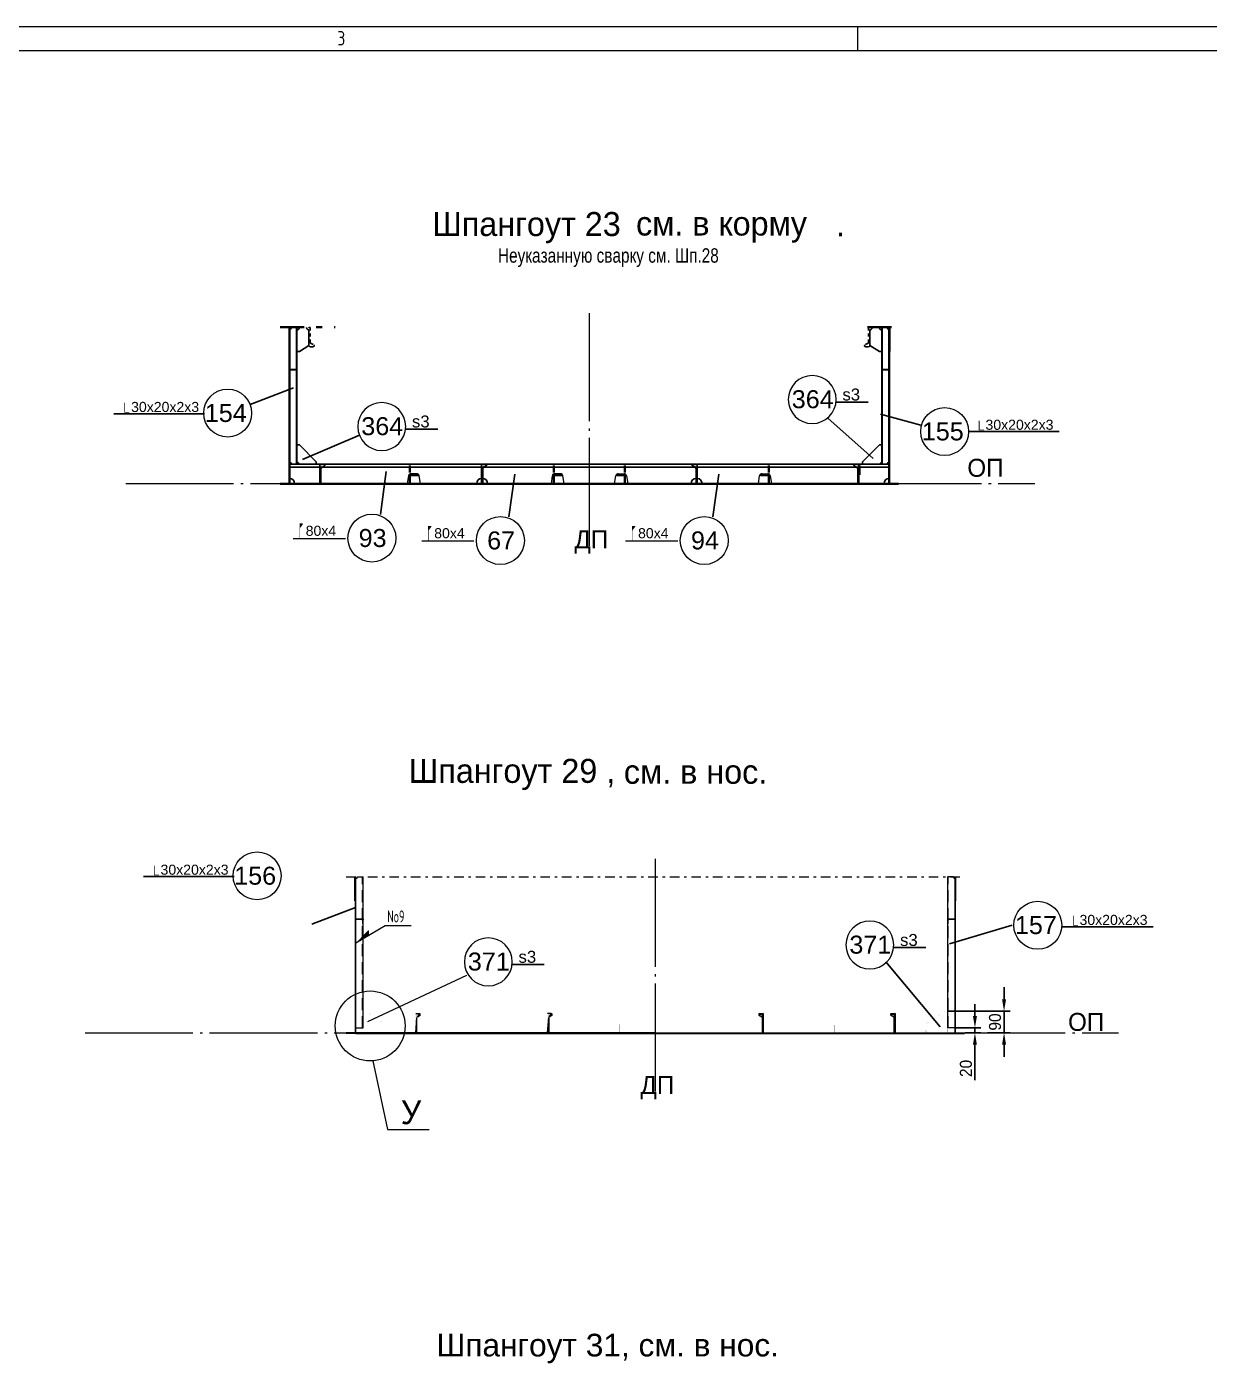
# Model space of a CAD drawing. Header units: millimetres. Extents: x 149544 to 197467, y -3118 to 25363.
# Drawn here: x 173565 to 178499, y 3890 to 9465 of the extents above; entities that cross this region are included whole.
import ezdxf

# ---------------------------------------------------------------- set-up
doc = ezdxf.new("R2010")
doc.units = ezdxf.units.MM
doc.header["$MEASUREMENT"] = 0
for name, pattern in [('DASH1', [187.5, 125, -62.5]), ('DASH13', [50, 25, -25]), ('DASH5', [225, 100, -50, 25, -50]), ('DASH6', [25, 12.5, -12.5]), ('K5LT32768', [0]), ('K5LT32769', [0]), ('K5LT32781', [90, 40, -20, 10, -20]), ('K5LT32790', [520, 450, -30, 10, -30]), ('K5LT32791', [0]), ('K5LT32793', [10, 5, -5]), ('K5LT32795', [75, 50, -25])]:
    doc.linetypes.add(name, pattern=pattern)
doc.layers.add('pen_035', color=1, linetype='Continuous')
doc.layers.add('pen_7', color=1, linetype='Continuous')
doc.layers.add('рабочие', color=250, linetype='Continuous', lineweight=20)
doc.styles.add('KTEXTSTYLE', font='GOST_AU.SHX', dxfattribs={"width": 0.96, "height": 5})
doc.styles.add('style5', font='arial.ttf', dxfattribs={"height": 3})
doc.dimstyles.new('PB20', dxfattribs={"dimscale": 20, "dimtxt": 2.5, "dimasz": 2.5, "dimexe": 1.25, "dimexo": 0, "dimtad": 1, "dimdec": 0, "dimtxsty": 'Standard', "dimcen": 2.5, "dimclrd": 7, "dimclre": 7, "dimclrt": 4, "dimadec": 0, "dimazin": 0, "dimtfac": 1, "dimtdec": 0, "dimtmove": 0, "dimatfit": 3, "dimfxl": 1.25, "dimarcsym": 0})

# ---------------------------------------------------------------- blocks, each defined once
blk = doc.blocks.new('*D2308')
at = {"color": 7, "lineweight": -2}
for p, q in [((177643, 5408.9), (177643, 5458.9)), ((177410.5, 5358.9), (177668, 5358.9)), ((177643, 5358.9), (177643, 5268.9)), ((177574.6, 5268.9), (177668, 5268.9)), ((177643, 5218.9), (177643, 5168.9))]:
    blk.add_line(p, q, dxfattribs=at)
at = {"color": 7}
for points in [[(177634.7, 5408.9), (177651.4, 5408.9), (177643, 5358.9)], [(177634.7, 5218.9), (177651.4, 5218.9), (177643, 5268.9)]]:
    blk.add_solid(points, dxfattribs=at)
at = {"layer": 'Defpoints', "color": 0}
for p in [(177410.5, 5358.9), (177574.6, 5268.9), (177643, 5268.9)]:
    blk.add_point(p, dxfattribs=at)
at = {"color": 4, "insert": (177605.5, 5313.9), "char_height": 50, "attachment_point": 5, "rotation": 90}
blk.add_mtext('\\H50.0;\\W0.965;\\Q0;\\H50.0;\\W0.965;\\Q0;\\Q0;90', dxfattribs=at)
blk = doc.blocks.new('*D2309')
at = {"color": 7, "lineweight": -2}
for p, q in [((177521.5, 5338.9), (177521.5, 5388.9)), ((177438.5, 5288.9), (177546.5, 5288.9)), ((177480.8, 5268.9), (177546.5, 5268.9)), ((177521.5, 5288.9), (177521.5, 5268.9)), ((177521.5, 5218.9), (177521.5, 5071.5))]:
    blk.add_line(p, q, dxfattribs=at)
at = {"color": 7}
for points in [[(177513.2, 5338.9), (177529.8, 5338.9), (177521.5, 5288.9)], [(177513.2, 5218.9), (177529.8, 5218.9), (177521.5, 5268.9)]]:
    blk.add_solid(points, dxfattribs=at)
at = {"layer": 'Defpoints', "color": 0}
for p in [(177438.5, 5288.9), (177480.8, 5268.9), (177521.5, 5268.9)]:
    blk.add_point(p, dxfattribs=at)
at = {"color": 4, "insert": (177484, 5120.2), "char_height": 50, "attachment_point": 5, "rotation": 90}
blk.add_mtext('\\H50.0;\\W0.965;\\Q0;\\H50.0;\\W0.965;\\Q0;\\Q0;20', dxfattribs=at)
blk = doc.blocks.new('U672')
at = {"layer": 'pen_035', "color": 1, "linetype": 'K5LT32769', "lineweight": 18, "true_color": 0xff0000}
for p in [(-179306.6, -12766.7), (-179321.6, -12766.7)]:
    blk.add_line(p, (-179323.3, -12767.1), dxfattribs=at)
blk = doc.blocks.new('U673')
at = {"layer": 'pen_035', "color": 1, "linetype": 'K5LT32769', "lineweight": 18, "true_color": 0xff0000}
for p in [(-179306.6, -12766.7), (-179323.3, -12767.1)]:
    blk.add_line(p, (-179324.7, -12768.1), dxfattribs=at)
blk = doc.blocks.new('U674')
at = {"layer": 'pen_035', "color": 1, "linetype": 'K5LT32769', "lineweight": 18, "true_color": 0xff0000}
for p in [(-179306.6, -12766.7), (-179324.7, -12768.1)]:
    blk.add_line(p, (-179325.5, -12769.7), dxfattribs=at)
blk = doc.blocks.new('U675')
at = {"layer": 'pen_035', "color": 1, "linetype": 'K5LT32769', "lineweight": 18, "true_color": 0xff0000}
for p in [(-179306.6, -12766.7), (-179325.5, -12769.7)]:
    blk.add_line(p, (-179325.6, -12771.4), dxfattribs=at)
blk = doc.blocks.new('U676')
at = {"layer": 'pen_035', "color": 1, "linetype": 'K5LT32769', "lineweight": 18, "true_color": 0xff0000}
for p in [(-179325.6, -12771.4), (-179306.6, -12766.7)]:
    blk.add_line(p, (-179324.9, -12773), dxfattribs=at)
blk = doc.blocks.new('U677')
at = {"layer": 'pen_035', "color": 1, "linetype": 'K5LT32769', "lineweight": 18, "true_color": 0xff0000}
for p in [(-179324.9, -12773), (-179306.6, -12766.7)]:
    blk.add_line(p, (-179323.6, -12774.2), dxfattribs=at)
blk = doc.blocks.new('U678')
at = {"layer": 'pen_035', "color": 1, "linetype": 'K5LT32769', "lineweight": 18, "true_color": 0xff0000}
for p in [(-179323.6, -12774.2), (-179306.6, -12766.7)]:
    blk.add_line(p, (-179313.6, -12779.9), dxfattribs=at)
blk = doc.blocks.new('U679')
at = {"layer": 'pen_035', "color": 1, "linetype": 'K5LT32769', "lineweight": 18, "true_color": 0xff0000}
for p in [(-179313.6, -12779.9), (-179306.6, -12766.7)]:
    blk.add_line(p, (-179312.6, -12780.8), dxfattribs=at)
blk = doc.blocks.new('U680')
at = {"layer": 'pen_035', "color": 1, "linetype": 'K5LT32769', "lineweight": 18, "true_color": 0xff0000}
for p in [(-179312.6, -12780.8), (-179306.6, -12766.7)]:
    blk.add_line(p, (-179311.9, -12782), dxfattribs=at)
blk = doc.blocks.new('U681')
at = {"layer": 'pen_035', "color": 1, "linetype": 'K5LT32769', "lineweight": 18, "true_color": 0xff0000}
for p in [(-179311.9, -12782), (-179306.6, -12766.7)]:
    blk.add_line(p, (-179311.6, -12783.4), dxfattribs=at)
blk = doc.blocks.new('U682')
at = {"layer": 'pen_035', "color": 1, "linetype": 'K5LT32769', "lineweight": 18, "true_color": 0xff0000}
for p in [(-179306.6, -12766.7), (-179311.6, -12783.4)]:
    blk.add_line(p, (-179311.6, -12846.7), dxfattribs=at)
blk = doc.blocks.new('U683')
at = {"layer": 'pen_035', "color": 1, "linetype": 'K5LT32769', "lineweight": 18, "true_color": 0xff0000}
for p, q in [((-179306.6, -12766.7), (-179311.6, -12846.7)), ((-179306.6, -12766.7), (-179306.6, -12846.7)), ((-179311.6, -12846.7), (-179306.6, -12846.7))]:
    blk.add_line(p, q, dxfattribs=at)
blk = doc.blocks.new('U684')
at = {"layer": 'pen_035', "color": 1, "linetype": 'K5LT32769', "lineweight": 18, "true_color": 0xff0000}
for p, q in [((-180201.6, -12783.4), (-180206.6, -12846.7)), ((-180201.6, -12783.4), (-180201.6, -12846.7)), ((-180206.6, -12846.7), (-180201.6, -12846.7))]:
    blk.add_line(p, q, dxfattribs=at)
blk = doc.blocks.new('U685')
at = {"layer": 'pen_035', "color": 1, "linetype": 'K5LT32769', "lineweight": 18, "true_color": 0xff0000}
for p in [(-180199.6, -12779.9), (-180189.6, -12774.2)]:
    blk.add_line(p, (-180188.3, -12773), dxfattribs=at)
blk = doc.blocks.new('U686')
at = {"layer": 'pen_035', "color": 1, "linetype": 'K5LT32769', "lineweight": 18, "true_color": 0xff0000}
for p in [(-180199.6, -12779.9), (-180188.3, -12773)]:
    blk.add_line(p, (-180187.7, -12771.4), dxfattribs=at)
blk = doc.blocks.new('U687')
at = {"layer": 'pen_035', "color": 1, "linetype": 'K5LT32769', "lineweight": 18, "true_color": 0xff0000}
for p in [(-180199.6, -12779.9), (-180187.7, -12771.4)]:
    blk.add_line(p, (-180187.8, -12769.7), dxfattribs=at)
blk = doc.blocks.new('U688')
at = {"layer": 'pen_035', "color": 1, "linetype": 'K5LT32769', "lineweight": 18, "true_color": 0xff0000}
for p in [(-180200.7, -12780.8), (-180187.8, -12769.7)]:
    blk.add_line(p, (-180188.6, -12768.1), dxfattribs=at)
blk = doc.blocks.new('U689')
at = {"layer": 'pen_035', "color": 1, "linetype": 'K5LT32769', "lineweight": 18, "true_color": 0xff0000}
for p in [(-180200.7, -12780.8), (-180188.6, -12768.1)]:
    blk.add_line(p, (-180189.9, -12767.1), dxfattribs=at)
blk = doc.blocks.new('U690')
at = {"layer": 'pen_035', "color": 1, "linetype": 'K5LT32769', "lineweight": 18, "true_color": 0xff0000}
blk.add_line((-180206.6, -12846.7), (-180201.6, -12783.4), dxfattribs=at)
blk = doc.blocks.new('U691')
at = {"layer": 'pen_035', "color": 1, "linetype": 'K5LT32769', "lineweight": 18, "true_color": 0xff0000}
for p in [(-180189.9, -12767.1), (-180191.6, -12766.7)]:
    blk.add_line(p, (-180206.6, -12766.7), dxfattribs=at)
blk = doc.blocks.new('U692')
at = {"layer": 'pen_035', "color": 1, "linetype": 'K5LT32769', "lineweight": 18, "true_color": 0xff0000}
for p in [(-178756.6, -12766.7), (-178771.6, -12766.7)]:
    blk.add_line(p, (-178773.3, -12767.1), dxfattribs=at)
blk = doc.blocks.new('U693')
at = {"layer": 'pen_035', "color": 1, "linetype": 'K5LT32769', "lineweight": 18, "true_color": 0xff0000}
for p in [(-178756.6, -12766.7), (-178773.3, -12767.1)]:
    blk.add_line(p, (-178774.7, -12768.1), dxfattribs=at)
blk = doc.blocks.new('U694')
at = {"layer": 'pen_035', "color": 1, "linetype": 'K5LT32769', "lineweight": 18, "true_color": 0xff0000}
for p in [(-178756.6, -12766.7), (-178774.7, -12768.1)]:
    blk.add_line(p, (-178775.5, -12769.7), dxfattribs=at)
blk = doc.blocks.new('U695')
at = {"layer": 'pen_035', "color": 1, "linetype": 'K5LT32769', "lineweight": 18, "true_color": 0xff0000}
for p in [(-178756.6, -12766.7), (-178775.5, -12769.7)]:
    blk.add_line(p, (-178775.6, -12771.4), dxfattribs=at)
blk = doc.blocks.new('U696')
at = {"layer": 'pen_035', "color": 1, "linetype": 'K5LT32769', "lineweight": 18, "true_color": 0xff0000}
for p in [(-178775.6, -12771.4), (-178756.6, -12766.7)]:
    blk.add_line(p, (-178774.9, -12773), dxfattribs=at)
blk = doc.blocks.new('U697')
at = {"layer": 'pen_035', "color": 1, "linetype": 'K5LT32769', "lineweight": 18, "true_color": 0xff0000}
for p in [(-178774.9, -12773), (-178756.6, -12766.7)]:
    blk.add_line(p, (-178773.6, -12774.2), dxfattribs=at)
blk = doc.blocks.new('U698')
at = {"layer": 'pen_035', "color": 1, "linetype": 'K5LT32769', "lineweight": 18, "true_color": 0xff0000}
for p in [(-178773.6, -12774.2), (-178756.6, -12766.7)]:
    blk.add_line(p, (-178763.6, -12779.9), dxfattribs=at)
blk = doc.blocks.new('U699')
at = {"layer": 'pen_035', "color": 1, "linetype": 'K5LT32769', "lineweight": 18, "true_color": 0xff0000}
for p in [(-178763.6, -12779.9), (-178756.6, -12766.7)]:
    blk.add_line(p, (-178762.6, -12780.8), dxfattribs=at)
blk = doc.blocks.new('U700')
at = {"layer": 'pen_035', "color": 1, "linetype": 'K5LT32769', "lineweight": 18, "true_color": 0xff0000}
for p in [(-178762.6, -12780.8), (-178756.6, -12766.7)]:
    blk.add_line(p, (-178761.9, -12782), dxfattribs=at)
blk = doc.blocks.new('U701')
at = {"layer": 'pen_035', "color": 1, "linetype": 'K5LT32769', "lineweight": 18, "true_color": 0xff0000}
for p in [(-178761.9, -12782), (-178756.6, -12766.7)]:
    blk.add_line(p, (-178761.6, -12783.4), dxfattribs=at)
blk = doc.blocks.new('U702')
at = {"layer": 'pen_035', "color": 1, "linetype": 'K5LT32769', "lineweight": 18, "true_color": 0xff0000}
for p in [(-178756.6, -12766.7), (-178761.6, -12783.4)]:
    blk.add_line(p, (-178761.6, -12846.7), dxfattribs=at)
blk = doc.blocks.new('U703')
at = {"layer": 'pen_035', "color": 1, "linetype": 'K5LT32769', "lineweight": 18, "true_color": 0xff0000}
for p, q in [((-178756.6, -12766.7), (-178761.6, -12846.7)), ((-178756.6, -12766.7), (-178756.6, -12846.7)), ((-178761.6, -12846.7), (-178756.6, -12846.7))]:
    blk.add_line(p, q, dxfattribs=at)
blk = doc.blocks.new('U704')
at = {"layer": 'pen_035', "color": 1, "linetype": 'K5LT32769', "lineweight": 18, "true_color": 0xff0000}
for p, q in [((-180756.6, -12766.7), (-180739.9, -12767.1)), ((-180756.6, -12766.7), (-180741.6, -12766.7)), ((-180739.9, -12767.1), (-180741.6, -12766.7))]:
    blk.add_line(p, q, dxfattribs=at)
blk = doc.blocks.new('U705')
at = {"layer": 'pen_035', "color": 1, "linetype": 'K5LT32769', "lineweight": 18, "true_color": 0xff0000}
for p in [(-180749.6, -12779.9), (-180739.6, -12774.2)]:
    blk.add_line(p, (-180738.3, -12773), dxfattribs=at)
blk = doc.blocks.new('U706')
at = {"layer": 'pen_035', "color": 1, "linetype": 'K5LT32769', "lineweight": 18, "true_color": 0xff0000}
for p in [(-180749.6, -12779.9), (-180738.3, -12773)]:
    blk.add_line(p, (-180737.7, -12771.4), dxfattribs=at)
blk = doc.blocks.new('U707')
at = {"layer": 'pen_035', "color": 1, "linetype": 'K5LT32769', "lineweight": 18, "true_color": 0xff0000}
for p in [(-180749.6, -12779.9), (-180737.7, -12771.4)]:
    blk.add_line(p, (-180737.8, -12769.7), dxfattribs=at)
blk = doc.blocks.new('U708')
at = {"layer": 'pen_035', "color": 1, "linetype": 'K5LT32769', "lineweight": 18, "true_color": 0xff0000}
for p in [(-180750.7, -12780.8), (-180737.8, -12769.7)]:
    blk.add_line(p, (-180738.6, -12768.1), dxfattribs=at)
blk = doc.blocks.new('U709')
at = {"layer": 'pen_035', "color": 1, "linetype": 'K5LT32769', "lineweight": 18, "true_color": 0xff0000}
for p in [(-180750.7, -12780.8), (-180738.6, -12768.1)]:
    blk.add_line(p, (-180739.9, -12767.1), dxfattribs=at)
blk = doc.blocks.new('U710')
at = {"layer": 'pen_035', "color": 1, "linetype": 'K5LT32769', "lineweight": 18, "true_color": 0xff0000}
blk.add_line((-180756.6, -12846.7), (-180751.6, -12783.4), dxfattribs=at)
blk = doc.blocks.new('U711')
at = {"layer": 'pen_035', "color": 1, "linetype": 'K5LT32769', "lineweight": 18, "true_color": 0xff0000}
for p in [(-180756.6, -12846.7), (-180751.6, -12846.7)]:
    blk.add_line(p, (-180751.6, -12783.4), dxfattribs=at)
blk = doc.blocks.new('U1469')
at = {"layer": 'pen_035', "color": 1, "linetype": 'K5LT32769', "lineweight": 18, "true_color": 0xff0000}
for p, q in [((-180980.6, -12373.7), (-181006.3, -12373.4)), ((-181006.3, -12373.4), (-181005.6, -12373.7)), ((-180980.6, -12373.7), (-181005.6, -12373.7))]:
    blk.add_line(p, q, dxfattribs=at)
blk = doc.blocks.new('U1470')
at = {"layer": 'pen_035', "color": 1, "linetype": 'K5LT32769', "lineweight": 18, "true_color": 0xff0000}
for p in [(-180976.6, -12371.7), (-181006.6, -12371.7)]:
    blk.add_line(p, (-181006.6, -12372.7), dxfattribs=at)
blk = doc.blocks.new('U1471')
at = {"layer": 'pen_035', "color": 1, "linetype": 'K5LT32769', "lineweight": 18, "true_color": 0xff0000}
for p in [(-181006.6, -12372.7), (-180976.6, -12371.7)]:
    blk.add_line(p, (-181006.3, -12373.4), dxfattribs=at)
blk = doc.blocks.new('U1472')
at = {"layer": 'pen_035', "color": 1, "linetype": 'K5LT32769', "lineweight": 18, "true_color": 0xff0000}
for p in [(-180980.6, -12373.7), (-180976.6, -12371.7)]:
    blk.add_line(p, (-180979.6, -12374), dxfattribs=at)
blk = doc.blocks.new('U1473')
at = {"layer": 'pen_035', "color": 1, "linetype": 'K5LT32769', "lineweight": 18, "true_color": 0xff0000}
for p in [(-180979.6, -12374), (-180976.6, -12371.7)]:
    blk.add_line(p, (-180978.9, -12374.7), dxfattribs=at)
blk = doc.blocks.new('U1474')
at = {"layer": 'pen_035', "color": 1, "linetype": 'K5LT32769', "lineweight": 18, "true_color": 0xff0000}
for p in [(-180978.9, -12374.7), (-180976.6, -12371.7)]:
    blk.add_line(p, (-180978.6, -12375.7), dxfattribs=at)
blk = doc.blocks.new('U1475')
at = {"layer": 'pen_035', "color": 1, "linetype": 'K5LT32769', "lineweight": 18, "true_color": 0xff0000}
for p in [(-180976.6, -12371.7), (-180978.6, -12375.7)]:
    blk.add_line(p, (-180978.6, -12390.7), dxfattribs=at)
blk = doc.blocks.new('U1476')
at = {"layer": 'pen_035', "color": 1, "linetype": 'K5LT32769', "lineweight": 18, "true_color": 0xff0000}
for p in [(-180976.6, -12371.7), (-180978.6, -12390.7)]:
    blk.add_line(p, (-180978.3, -12391.4), dxfattribs=at)
blk = doc.blocks.new('U1477')
at = {"layer": 'pen_035', "color": 1, "linetype": 'K5LT32769', "lineweight": 18, "true_color": 0xff0000}
blk.add_line((-180976.6, -12371.7), (-180978.3, -12391.4), dxfattribs=at)
blk = doc.blocks.new('U1478')
at = {"layer": 'pen_035', "color": 1, "linetype": 'K5LT32769', "lineweight": 18, "true_color": 0xff0000}
for p in [(-180978.3, -12391.4), (-180977.6, -12391.7)]:
    blk.add_line(p, (-180976.6, -12391.7), dxfattribs=at)
blk = doc.blocks.new('U1479')
at = {"layer": 'pen_035', "color": 1, "linetype": 'K5LT32769', "lineweight": 18, "true_color": 0xff0000}
for p, q in [((-178536.6, -12371.7), (-178506.6, -12372.7)), ((-178536.6, -12371.7), (-178506.6, -12371.7)), ((-178506.6, -12372.7), (-178506.6, -12371.7))]:
    blk.add_line(p, q, dxfattribs=at)
blk = doc.blocks.new('U1480')
at = {"layer": 'pen_035', "color": 1, "linetype": 'K5LT32769', "lineweight": 18, "true_color": 0xff0000}
for p in [(-178536.6, -12391.7), (-178534.9, -12391.4)]:
    blk.add_line(p, (-178534.6, -12390.7), dxfattribs=at)
blk = doc.blocks.new('U1481')
at = {"layer": 'pen_035', "color": 1, "linetype": 'K5LT32769', "lineweight": 18, "true_color": 0xff0000}
for p in [(-178536.6, -12391.7), (-178534.6, -12390.7)]:
    blk.add_line(p, (-178534.6, -12375.7), dxfattribs=at)
blk = doc.blocks.new('U1482')
at = {"layer": 'pen_035', "color": 1, "linetype": 'K5LT32769', "lineweight": 18, "true_color": 0xff0000}
for p in [(-178532.6, -12373.7), (-178507.6, -12373.7)]:
    blk.add_line(p, (-178506.9, -12373.4), dxfattribs=at)
blk = doc.blocks.new('U1483')
at = {"layer": 'pen_035', "color": 1, "linetype": 'K5LT32769', "lineweight": 18, "true_color": 0xff0000}
for p in [(-178532.6, -12373.7), (-178506.9, -12373.4)]:
    blk.add_line(p, (-178506.6, -12372.7), dxfattribs=at)
blk = doc.blocks.new('U1484')
at = {"layer": 'pen_035', "color": 1, "linetype": 'K5LT32769', "lineweight": 18, "true_color": 0xff0000}
blk.add_line((-178536.6, -12391.7), (-178534.6, -12375.7), dxfattribs=at)

msp = doc.modelspace()

# ---------------------------------------------------------------- hatches: boundary and pattern name
at = {"linetype": 'Continuous'}
for points in [[(174787.8, 7560.7), (174792.8, 7560.7), (174792.8, 7622.2), (174793, 7623.6), (174793.7, 7624.8), (174794.8, 7625.7), (174807.8, 7633.2), (174809.1, 7634.4), (174809.7, 7636), (174809.6, 7637.7), (174808.8, 7639.2), (174807.5, 7640.3), (174805.8, 7640.7), (174791.8, 7640.7), (174790.2, 7640.4), (174788.9, 7639.5), (174788.1, 7638.2), (174787.8, 7636.7)], [(175462.8, 7560.7), (175467.8, 7560.7), (175467.8, 7622.2), (175468, 7623.6), (175468.7, 7624.8), (175469.8, 7625.7), (175482.8, 7633.2), (175484.1, 7634.4), (175484.7, 7636), (175484.6, 7637.7), (175483.8, 7639.2), (175482.5, 7640.3), (175480.8, 7640.7), (175466.8, 7640.7), (175465.2, 7640.4), (175463.9, 7639.5), (175463.1, 7638.2), (175462.8, 7636.7)], [(176362.8, 7560.7), (176357.8, 7560.7), (176357.8, 7622.2), (176357.5, 7623.6), (176356.8, 7624.8), (176355.8, 7625.7), (176342.8, 7633.2), (176341.5, 7634.4), (176340.8, 7636), (176340.9, 7637.7), (176341.7, 7639.2), (176343.1, 7640.3), (176344.8, 7640.7), (176358.8, 7640.7), (176360.3, 7640.4), (176361.6, 7639.5), (176362.5, 7638.2), (176362.8, 7636.7)], [(177037.8, 7560.7), (177032.8, 7560.7), (177032.8, 7622.2), (177032.5, 7623.6), (177031.8, 7624.8), (177030.8, 7625.7), (177017.8, 7633.2), (177016.5, 7634.4), (177015.8, 7636), (177015.9, 7637.7), (177016.7, 7639.2), (177018.1, 7640.3), (177019.8, 7640.7), (177033.8, 7640.7), (177035.3, 7640.4), (177036.6, 7639.5), (177037.5, 7638.2), (177037.8, 7636.7)]]:
    msp.add_hatch(color=0, dxfattribs=at).paths.add_polyline_path(points)
for points in [[(174938.5, 5743.9), (174938.5, 5742.9), (174938.7, 5742.2), (174939.5, 5741.9), (174964.5, 5741.9), (174965.5, 5741.6), (174966.2, 5740.9), (174966.5, 5739.9), (174966.5, 5724.9), (174966.7, 5724.2), (174967.5, 5723.9), (174968.5, 5723.9), (174968.5, 5743.9)], [(177438.5, 5743.9), (177438.5, 5742.9), (177438.2, 5742.2), (177437.5, 5741.9), (177412.5, 5741.9), (177411.5, 5741.6), (177410.7, 5740.9), (177410.5, 5739.9), (177410.5, 5724.9), (177410.2, 5724.2), (177409.5, 5723.9), (177408.5, 5723.9), (177408.5, 5743.9)], [(174994.3, 5676.4), (174992.2, 5699), (174938.5, 5643.4)], [(175188.5, 5268.9), (175193.5, 5268.9), (175193.5, 5332.2), (175193.7, 5333.6), (175194.4, 5334.8), (175195.5, 5335.7), (175205.5, 5341.4), (175206.7, 5342.6), (175207.4, 5344.2), (175207.3, 5345.9), (175206.5, 5347.5), (175205.1, 5348.5), (175203.5, 5348.9), (175188.5, 5348.9)], [(175738.5, 5268.9), (175743.5, 5268.9), (175743.5, 5332.2), (175743.7, 5333.6), (175744.4, 5334.8), (175745.5, 5335.7), (175755.5, 5341.4), (175756.7, 5342.6), (175757.4, 5344.2), (175757.3, 5345.9), (175756.5, 5347.5), (175755.1, 5348.5), (175753.5, 5348.9), (175738.5, 5348.9)], [(176638.5, 5268.9), (176633.5, 5268.9), (176633.5, 5332.2), (176633.2, 5333.6), (176632.5, 5334.8), (176631.5, 5335.7), (176621.5, 5341.4), (176620.2, 5342.6), (176619.5, 5344.2), (176619.6, 5345.9), (176620.4, 5347.5), (176621.8, 5348.5), (176623.5, 5348.9), (176638.5, 5348.9)], [(177188.5, 5268.9), (177183.5, 5268.9), (177183.5, 5332.2), (177183.2, 5333.6), (177182.5, 5334.8), (177181.5, 5335.7), (177171.5, 5341.4), (177170.2, 5342.6), (177169.5, 5344.2), (177169.6, 5345.9), (177170.4, 5347.5), (177171.8, 5348.5), (177173.5, 5348.9), (177188.5, 5348.9)]]:
    msp.add_hatch(color=0).paths.add_polyline_path(points)
at = {"layer": 'рабочие', "lineweight": 18}
h = msp.add_hatch(color=256, dxfattribs=at)
edge = h.paths.add_edge_path()
edge.add_line((174703.6, 7331.6), (174706.1, 7331.6))
edge.add_line((174706.1, 7331.6), (174706.1, 7372.9))
edge.add_arc((174712.5, 7372.9), 6.4, 142.3567, 180, ccw=False)
edge.add_line((174707.5, 7376.8), (174717.3, 7389.5))
edge.add_arc((174715.7, 7390.6), 1.92, 322.3567, 360)
edge.add_line((174717.7, 7390.6), (174717.7, 7391.3))
edge.add_arc((174715.7, 7391.3), 1.92, 360, 450)
edge.add_line((174715.7, 7393.2), (174703.6, 7393.2))
edge.add_line((174703.6, 7393.2), (174703.6, 7331.6))
h = msp.add_hatch(color=256, dxfattribs=at)
edge = h.paths.add_edge_path()
edge.add_line((175239.8, 7321.5), (175242.3, 7321.5))
edge.add_line((175242.3, 7321.5), (175242.3, 7362.8))
edge.add_arc((175248.7, 7362.8), 6.4, 142.3567, 180, ccw=False)
edge.add_line((175243.7, 7366.7), (175253.5, 7379.4))
edge.add_arc((175251.9, 7380.6), 1.92, 322.3567, 360)
edge.add_line((175253.9, 7380.6), (175253.9, 7381.3))
edge.add_arc((175251.9, 7381.3), 1.92, 360, 450)
edge.add_line((175251.9, 7383.2), (175239.8, 7383.2))
edge.add_line((175239.8, 7383.2), (175239.8, 7321.5))
h = msp.add_hatch(color=256, dxfattribs=at)
edge = h.paths.add_edge_path()
edge.add_line((176090.2, 7321.5), (176092.7, 7321.5))
edge.add_line((176092.7, 7321.5), (176092.7, 7362.8))
edge.add_arc((176099.1, 7362.8), 6.4, 142.3567, 180, ccw=False)
edge.add_line((176094.1, 7366.7), (176103.8, 7379.4))
edge.add_arc((176102.3, 7380.6), 1.92, 322.3567, 360)
edge.add_line((176104.2, 7380.6), (176104.2, 7381.3))
edge.add_arc((176102.3, 7381.3), 1.92, 360, 450)
edge.add_line((176102.3, 7383.2), (176090.2, 7383.2))
edge.add_line((176090.2, 7383.2), (176090.2, 7321.5))

# ---------------------------------------------------------------- linework, layer by layer
at = {"color": 7, "linetype": 'K5LT32768', "lineweight": 18}
for p, q in [((185451.3, 9465.2), (168631.3, 9465.2)), ((177031.3, 9465.2), (177031.3, 9365.2))]:
    msp.add_line(p, q, dxfattribs=at)
at = {"color": 1, "linetype": 'K5LT32769', "lineweight": 18, "true_color": 0xff0000}
msp.add_line((185351.3, 9365.2), (169031.3, 9365.2), dxfattribs=at)
at = {"color": 0, "linetype": 'K5LT32790', "lineweight": 18}
for p, q in [((175912.8, 7300.1), (175912.8, 8276.4)), ((173978.7, 7560.7), (177771.4, 7560.7)), ((176188.5, 5024.1), (176188.5, 6007.2)), ((173808.5, 5268.9), (178120.4, 5268.9))]:
    msp.add_line(p, q, dxfattribs=at)
at = {"color": 0, "linetype": 'DASH5'}
for p, q in [((174622.8, 8213.7), (174852.3, 8213.7)), ((174622.8, 8210.7), (174852.3, 8210.7)), ((177072.8, 8213.7), (177202.8, 8213.7)), ((177072.8, 8210.7), (177202.8, 8210.7)), ((177082.8, 8200.7), (177082.8, 8135.7))]:
    msp.add_line(p, q, dxfattribs=at)
at = {"color": 0, "linetype": 'Continuous'}
for p, q in [((174659.8, 8110.7), (174659.8, 8210.7)), ((174662.8, 8110.7), (174662.8, 8210.7)), ((174669.8, 8210.7), (174692.8, 8210.7)), ((174690.8, 7640.7), (174690.8, 8211.8)), ((174692.8, 7640.7), (174692.8, 8210.7)), ((177155.8, 8210.7), (177132.8, 8210.7)), ((177132.8, 7640.7), (177132.8, 8210.7)), ((177134.8, 7640.7), (177134.8, 8211.8)), ((177162.8, 8110.7), (177162.8, 8210.7)), ((177165.8, 8110.7), (177165.8, 8210.7)), ((174660.8, 7560.7), (174660.8, 8110.7)), ((174662.8, 7560.7), (174662.8, 8110.7)), ((177162.8, 7560.7), (177162.8, 8110.7)), ((177164.8, 7560.7), (177164.8, 8110.7)), ((174662.8, 7580.7), (174662.8, 7640.7)), ((174662.8, 7640.7), (175462.8, 7640.7)), ((174669.8, 7640.7), (174692.8, 7640.7)), ((175462.8, 7580.7), (175462.8, 7640.7)), ((175481.8, 7637.1), (175481.8, 7640.7)), ((176343.8, 7640.7), (175481.8, 7640.7)), ((176343.8, 7637.1), (176343.8, 7640.7)), ((176362.8, 7580.7), (176362.8, 7640.7)), ((177162.8, 7640.7), (176362.8, 7640.7)), ((177155.8, 7640.7), (177132.8, 7640.7)), ((177162.8, 7580.7), (177162.8, 7640.7)), ((174662.8, 7628.7), (175462.8, 7628.7)), ((176357.8, 7628.7), (175467.8, 7628.7)), ((175467.8, 7580.7), (175467.8, 7623.2)), ((175470.3, 7627.5), (175479.3, 7632.7)), ((176355.3, 7627.5), (176346.3, 7632.7)), ((176357.8, 7580.7), (176357.8, 7623.2)), ((177162.8, 7628.7), (176362.8, 7628.7)), ((174622.8, 7560.7), (177202.8, 7560.7)), ((174622.8, 7557.7), (177202.8, 7557.7))]:
    msp.add_line(p, q, dxfattribs=at)
at = {"color": 7}
for p, q in [((174496.9, 7889.7), (174677.9, 7959.6)), ((176944.3, 7899.3), (177076.2, 7899.3)), ((174117.7, 7850.9), (173929.4, 7850.9)), ((176907.5, 7832.8), (177097, 7664.8)), ((177296.4, 7802.8), (177127.8, 7849.3)), ((174954.4, 7761.2), (174715.4, 7660.4)), ((175148.3, 7786.8), (175280.2, 7786.8)), ((177682.4, 7776.6), (177494.1, 7776.6)), ((175041, 7430.7), (175065.7, 7609.4)), ((175577.2, 7420.7), (175601.9, 7599.3)), ((176427.6, 7420.7), (176452.3, 7599.3)), ((174240.5, 5920.7), (174052.2, 5920.7)), ((174755.5, 5722.2), (174936.5, 5792.1)), ((177676.5, 5718.3), (177415.2, 5639.5)), ((178074.8, 5711.2), (177886.4, 5711.2)), ((177184.6, 5624.2), (177316.6, 5624.2)), ((175592.8, 5553.9), (175724.7, 5553.9)), ((177149.9, 5564.5), (177375.9, 5294.2))]:
    msp.add_line(p, q, dxfattribs=at)
for p, q in [((174117.7, 7850.9), (174307.7, 7850.9)), ((177682.4, 7776.6), (177872.4, 7776.6)), ((174240.5, 5920.7), (174430.5, 5920.7)), ((178074.8, 5711.2), (178264.8, 5711.2))]:
    msp.add_line(p, q)
at = {"color": 0, "linetype": 'K5LT32769', "lineweight": 18}
for p, q in [((175158.3, 7592.4), (175152.8, 7560.7)), ((175192.4, 7600.7), (175168.2, 7600.7)), ((175207.8, 7560.7), (175202.2, 7592.4)), ((175758.3, 7592.4), (175752.8, 7560.7)), ((175792.4, 7600.7), (175768.2, 7600.7)), ((175807.8, 7560.7), (175802.2, 7592.4)), ((176017.8, 7560.7), (176023.3, 7592.4)), ((176033.2, 7600.7), (176057.4, 7600.7)), ((176067.2, 7592.4), (176072.8, 7560.7)), ((176617.8, 7560.7), (176623.3, 7592.4)), ((176633.2, 7600.7), (176657.4, 7600.7)), ((176667.2, 7592.4), (176672.8, 7560.7)), ((174934.5, 5818.9), (174934.5, 5918.9)), ((174945.5, 5918.9), (174968.5, 5918.9)), ((174968.5, 5288.9), (174968.5, 5918.9)), ((177431.5, 5918.9), (177408.5, 5918.9)), ((177408.5, 5288.9), (177408.5, 5918.9)), ((177438.5, 5818.9), (177438.5, 5918.9)), ((177442.5, 5818.9), (177442.5, 5918.9)), ((174936.5, 5268.9), (174936.5, 5818.9)), ((174938.5, 5268.9), (174938.5, 5818.9)), ((177438.5, 5268.9), (177438.5, 5818.9)), ((177440.5, 5268.9), (177440.5, 5818.9)), ((174938.5, 5268.9), (174898.5, 5268.9)), ((174938.5, 5265.9), (174898.5, 5265.9)), ((174938.5, 5288.9), (174968.5, 5288.9)), ((174938.5, 5268.9), (177438.5, 5268.9)), ((174938.5, 5265.9), (177438.5, 5265.9)), ((177438.5, 5288.9), (177408.5, 5288.9)), ((177438.5, 5268.9), (177478.5, 5268.9)), ((177438.5, 5265.9), (177478.5, 5265.9))]:
    msp.add_line(p, q, dxfattribs=at)
at = {"color": 0, "linetype": 'DASH1'}
for p, q in [((175162.8, 7605.2), (175162.8, 7635.7)), ((175165.8, 7605.2), (175165.8, 7635.7)), ((175762.8, 7605.2), (175762.8, 7635.7)), ((175765.8, 7605.2), (175765.8, 7635.7)), ((176059.8, 7605.2), (176059.8, 7635.7)), ((176062.8, 7605.2), (176062.8, 7635.7)), ((176659.8, 7605.2), (176659.8, 7635.7)), ((176662.8, 7605.2), (176662.8, 7635.7))]:
    msp.add_line(p, q, dxfattribs=at)
at = {"color": 0, "linetype": 'DASH13'}
for p, q in [((177038.3, 7618.3), (177038.3, 7635.7)), ((177038.3, 7595.7), (177038.3, 7618.3)), ((177041.3, 7618.3), (177041.3, 7635.7)), ((177041.3, 7595.7), (177041.3, 7618.3))]:
    msp.add_line(p, q, dxfattribs=at)
at = {"color": 0, "linetype": 'K5LT32768', "lineweight": 18}
for p, q in [((174677.4, 7330.5), (174894.8, 7330.5)), ((175213.6, 7320.4), (175431, 7320.4)), ((176064, 7320.4), (176281.4, 7320.4)), ((175060.9, 5715.1), (174938.5, 5643.4)), ((175168.9, 5715.1), (175061.1, 5715.1)), ((174988.6, 5315.8), (175401.8, 5509.9)), ((176188.5, 5236.9), (176188.5, 5300.9)), ((175009.9, 5151.8), (175070.8, 4865.3)), ((175070.8, 4865.3), (175244.2, 4865.3))]:
    msp.add_line(p, q, dxfattribs=at)
at = {"color": 0, "linetype": 'K5LT32781', "lineweight": 18}
msp.add_line((174898.5, 5918.9), (177478.5, 5918.9), dxfattribs=at)
at = {"color": 0, "linetype": 'K5LT32791', "lineweight": 18}
for p, q in [((174938.5, 5268.9), (174938.5, 5918.9)), ((177438.5, 5268.9), (177438.5, 5918.9)), ((176188.5, 5268.9), (174938.5, 5268.9)), ((176188.5, 5268.9), (177438.5, 5268.9))]:
    msp.add_line(p, q, dxfattribs=at)
at = {"color": 0, "linetype": 'K5LT32795', "lineweight": 18}
for p, q in [((174966.5, 5288.9), (174966.5, 5920.1)), ((177410.5, 5288.9), (177410.5, 5920.1))]:
    msp.add_line(p, q, dxfattribs=at)
at = {"color": 0, "linetype": 'DASH5'}
for points in [[(174692.8, 8200.7), (174692.8, 8110.7), (174702.8, 8110.7)], [(174702.8, 8110.7), (174742.8, 8135.7), (174742.8, 8200.7)], [(177082.8, 8135.7), (177122.8, 8110.7), (177132.8, 8110.7), (177132.8, 8200.7)]]:
    msp.add_lwpolyline(points, dxfattribs=at)
at = {"color": 0, "linetype": 'DASH6'}
for points in [[(174742.8, 8210.7), (174747.8, 8210.7), (174747.8, 8149.1), (174748, 8147.7), (174748.7, 8146.5), (174749.8, 8145.6), (174762.8, 8138.1), (174764.1, 8137), (174764.7, 8135.4), (174764.6, 8133.6), (174763.8, 8132.1), (174762.5, 8131), (174760.8, 8130.7), (174746.8, 8130.7), (174745.2, 8131), (174743.9, 8131.8), (174743.1, 8133.1), (174742.8, 8134.7), (174742.8, 8210.7)], [(177082.8, 8210.7), (177077.8, 8210.7), (177077.8, 8149.1), (177077.5, 8147.7), (177076.8, 8146.5), (177075.8, 8145.6), (177062.8, 8138.1), (177061.5, 8137), (177060.8, 8135.4), (177060.9, 8133.6), (177061.7, 8132.1), (177063.1, 8131), (177064.8, 8130.7), (177078.8, 8130.7), (177080.3, 8131), (177081.6, 8131.8), (177082.5, 8133.1), (177082.8, 8134.7), (177082.8, 8210.7)], [(174662.8, 8035.7), (174662.8, 8034.7), (174663.1, 8034), (174663.8, 8033.7), (174688.8, 8033.7), (174689.8, 8033.4), (174690.5, 8032.7), (174690.8, 8031.7), (174690.8, 8016.7), (174691.1, 8016), (174691.8, 8015.7), (174692.8, 8015.7), (174692.8, 8035.7), (174662.8, 8035.7)], [(177162.8, 8035.7), (177162.8, 8034.7), (177162.5, 8034), (177161.8, 8033.7), (177136.8, 8033.7), (177135.8, 8033.4), (177135, 8032.7), (177134.8, 8031.7), (177134.8, 8016.7), (177134.5, 8016), (177133.8, 8015.7), (177132.8, 8015.7), (177132.8, 8035.7), (177162.8, 8035.7)]]:
    msp.add_lwpolyline(points, dxfattribs=at)
at = {"color": 0, "linetype": 'Continuous'}
for points in [[(174662.8, 8035.7), (174662.8, 8034.7), (174663.1, 8034), (174663.8, 8033.7), (174688.8, 8033.7), (174689.8, 8033.4), (174690.5, 8032.7), (174690.8, 8031.7), (174690.8, 8016.7), (174691.1, 8016), (174691.8, 8015.7), (174692.8, 8015.7), (174692.8, 8035.7), (174662.8, 8035.7)], [(177162.8, 8035.7), (177162.8, 8034.7), (177162.5, 8034), (177161.8, 8033.7), (177136.8, 8033.7), (177135.8, 8033.4), (177135, 8032.7), (177134.8, 8031.7), (177134.8, 8016.7), (177134.5, 8016), (177133.8, 8015.7), (177132.8, 8015.7), (177132.8, 8035.7), (177162.8, 8035.7)], [(174772.8, 7640.7), (174772.8, 7650.7), (174702.8, 7720.7), (174692.8, 7720.7), (174692.8, 7650.7), (174702.8, 7640.7), (174772.8, 7640.7)], [(177052.8, 7650.7), (177052.8, 7640.7), (177122.8, 7640.7), (177132.8, 7650.7), (177132.8, 7720.7), (177122.8, 7720.7), (177052.8, 7650.7)], [(175162.8, 7560.7), (175165.8, 7560.7), (175165.8, 7592.7), (175197.8, 7592.7), (175197.8, 7595.7), (175162.8, 7595.7), (175162.8, 7560.7)], [(175762.8, 7560.7), (175765.8, 7560.7), (175765.8, 7592.7), (175797.8, 7592.7), (175797.8, 7595.7), (175762.8, 7595.7), (175762.8, 7560.7)], [(176062.8, 7560.7), (176059.8, 7560.7), (176059.8, 7592.7), (176027.8, 7592.7), (176027.8, 7595.7), (176062.8, 7595.7), (176062.8, 7560.7)], [(176662.8, 7560.7), (176659.8, 7560.7), (176659.8, 7592.7), (176627.8, 7592.7), (176627.8, 7595.7), (176662.8, 7595.7), (176662.8, 7560.7)]]:
    msp.add_lwpolyline(points, dxfattribs=at)
at = {"const_width": 3}
for points in [[(173974.5, 7896.6), (173974.5, 7857.3), (173994.1, 7857.3)], [(177539.1, 7822.3), (177539.1, 7783.1), (177558.8, 7783.1)], [(174097.3, 5966.4), (174097.3, 5927.1), (174116.9, 5927.1)], [(177931.5, 5756.9), (177931.5, 5717.6), (177951.2, 5717.6)]]:
    msp.add_lwpolyline(points, dxfattribs=at)
at = {"color": 0, "linetype": 'K5LT32793', "const_width": 0.18}
for points in [[(174938.5, 5743.9), (174938.5, 5742.9), (174938.7, 5742.2), (174939.5, 5741.9), (174964.5, 5741.9), (174965.5, 5741.6), (174966.2, 5740.9), (174966.5, 5739.9), (174966.5, 5724.9), (174966.7, 5724.2), (174967.5, 5723.9), (174968.5, 5723.9), (174968.5, 5743.9), (174938.5, 5743.9)], [(177438.5, 5743.9), (177438.5, 5742.9), (177438.2, 5742.2), (177437.5, 5741.9), (177412.5, 5741.9), (177411.5, 5741.6), (177410.7, 5740.9), (177410.5, 5739.9), (177410.5, 5724.9), (177410.2, 5724.2), (177409.5, 5723.9), (177408.5, 5723.9), (177408.5, 5743.9), (177438.5, 5743.9)]]:
    msp.add_lwpolyline(points, dxfattribs=at)
at = {"color": 0, "linetype": 'K5LT32769', "const_width": 0.18}
for points in [[(174978.5, 5358.9), (174968.5, 5358.9), (174968.5, 5268.9)], [(175053.5, 5268.9), (175063.5, 5278.9), (175063.5, 5303.9), (174978.5, 5358.9)], [(177408.5, 5268.9), (177408.5, 5358.9), (177398.5, 5358.9), (177313.5, 5303.9), (177313.5, 5278.9), (177323.5, 5268.9)], [(175063.5, 5268.9), (175066.5, 5268.9), (175066.5, 5300.9), (175098.5, 5300.9), (175098.5, 5303.9), (175063.5, 5303.9), (175063.5, 5268.9)], [(175438.5, 5268.9), (175441.5, 5268.9), (175441.5, 5300.9), (175473.5, 5300.9), (175473.5, 5303.9), (175438.5, 5303.9), (175438.5, 5268.9)], [(176038.5, 5268.9), (176041.5, 5268.9), (176041.5, 5300.9), (176073.5, 5300.9), (176073.5, 5303.9), (176038.5, 5303.9), (176038.5, 5268.9)], [(176338.5, 5268.9), (176335.5, 5268.9), (176335.5, 5300.9), (176303.5, 5300.9), (176303.5, 5303.9), (176338.5, 5303.9), (176338.5, 5268.9)], [(176938.5, 5268.9), (176935.5, 5268.9), (176935.5, 5300.9), (176903.5, 5300.9), (176903.5, 5303.9), (176938.5, 5303.9), (176938.5, 5268.9)], [(177313.5, 5268.9), (177310.5, 5268.9), (177310.5, 5300.9), (177278.5, 5300.9), (177278.5, 5303.9), (177313.5, 5303.9), (177313.5, 5268.9)]]:
    msp.add_lwpolyline(points, dxfattribs=at)
at = {"color": 0, "linetype": 'K5LT32768', "lineweight": 18}
for centre, radius in [((174403.7, 7853.7), 100), ((177395.2, 7776.6), 100), ((175005.4, 7332.2), 100), ((175541.6, 7322.1), 100), ((176392, 7322.1), 100), ((174526.5, 5923.6), 100), ((177783.8, 5717.4), 100), ((174998.3, 5297.3), 145.9)]:
    msp.add_circle(centre, radius, dxfattribs=at)
at = {"color": 0, "linetype": 'Continuous'}
for centre, radius, start, end in [((174662.8, 8210.7), 7, 270, 360), ((177162.8, 8210.7), 7, 180, 270), ((174662.8, 7640.7), 7, 0, 90), ((177162.8, 7640.7), 7, 90, 180), ((175472.8, 7623.2), 5, 120.0004, 180), ((175476.8, 7637.1), 5, 300, 360), ((176348.8, 7637.1), 5, 180, 240), ((176352.8, 7623.2), 5, 0, 60), ((174662.8, 7560.7), 20, 0, 90), ((175462.8, 7560.7), 20, 90, 180), ((175467.8, 7560.7), 20, 0, 90), ((176357.8, 7560.7), 20, 90, 180), ((176362.8, 7560.7), 20, 0, 90), ((177162.8, 7560.7), 20, 90, 180)]:
    msp.add_arc(centre, radius, start, end, dxfattribs=at)
at = {"color": 0, "linetype": 'DASH5'}
for centre, start, end in [((174692.8, 8210.7), 270, 0), ((174742.8, 8210.7), 180, 270), ((177082.8, 8210.7), 270, 0), ((177132.8, 8210.7), 180, 270)]:
    msp.add_arc(centre, 10, start, end, dxfattribs=at)
at = {"color": 0, "linetype": 'K5LT32768', "lineweight": 18}
for centre, start, end in [((176842.7, 7910.2), 0, 180), ((175046.6, 7797.7), 0, 180), ((176842.7, 7910.2), 180, 0), ((175046.6, 7797.7), 180, 0), ((177083, 5635.1), 0, 180), ((175491.2, 5564.8), 0, 180), ((177083, 5635.1), 180, 0), ((175491.2, 5564.8), 180, 0)]:
    msp.add_arc(centre, 100, start, end, dxfattribs=at)
at = {"color": 0, "linetype": 'K5LT32769', "lineweight": 18}
for centre, radius, start, end in [((175168.2, 7590.7), 10, 90, 170.0738), ((175192.4, 7590.7), 10, 9.9262, 90), ((175768.2, 7590.7), 10, 90, 170.0738), ((175792.4, 7590.7), 10, 9.9262, 90), ((176033.2, 7590.7), 10, 90, 170.0737), ((176057.4, 7590.7), 10, 9.9262, 89.9999), ((176633.2, 7590.7), 10, 90, 170.0737), ((176657.4, 7590.7), 10, 9.9262, 89.9999), ((174938.5, 5918.9), 7, 270, 0), ((177438.5, 5918.9), 7, 180, 270)]:
    msp.add_arc(centre, radius, start, end, dxfattribs=at)
at = {"color": 0, "linetype": 'Continuous'}
for points, invisible_edges in [([(174809.6, 7637.7), (174788.1, 7638.2), (174787.8, 7636.7), (174809.6, 7637.7)], 13), ([(174809.6, 7637.7), (174787.8, 7636.7), (174809.7, 7636), (174809.6, 7637.7)], 11), ([(174808.8, 7639.2), (174788.9, 7639.5), (174788.1, 7638.2), (174808.8, 7639.2)], 13), ([(174808.8, 7639.2), (174788.1, 7638.2), (174809.6, 7637.7), (174808.8, 7639.2)], 11), ([(174807.5, 7640.3), (174790.2, 7640.4), (174788.9, 7639.5), (174807.5, 7640.3)], 13), ([(174807.5, 7640.3), (174788.9, 7639.5), (174808.8, 7639.2), (174807.5, 7640.3)], 11), ([(174805.8, 7640.7), (174791.8, 7640.7), (174790.2, 7640.4), (174805.8, 7640.7)], 12), ([(174805.8, 7640.7), (174790.2, 7640.4), (174807.5, 7640.3), (174805.8, 7640.7)], 11), ([(175484.6, 7637.7), (175463.1, 7638.2), (175462.8, 7636.7), (175484.6, 7637.7)], 13), ([(175484.6, 7637.7), (175462.8, 7636.7), (175484.7, 7636), (175484.6, 7637.7)], 11), ([(175483.8, 7639.2), (175463.9, 7639.5), (175463.1, 7638.2), (175483.8, 7639.2)], 13), ([(175483.8, 7639.2), (175463.1, 7638.2), (175484.6, 7637.7), (175483.8, 7639.2)], 11), ([(175482.5, 7640.3), (175465.2, 7640.4), (175463.9, 7639.5), (175482.5, 7640.3)], 13), ([(175482.5, 7640.3), (175463.9, 7639.5), (175483.8, 7639.2), (175482.5, 7640.3)], 11), ([(175480.8, 7640.7), (175466.8, 7640.7), (175465.2, 7640.4), (175480.8, 7640.7)], 12), ([(175480.8, 7640.7), (175465.2, 7640.4), (175482.5, 7640.3), (175480.8, 7640.7)], 11), ([(176362.8, 7636.7), (176340.9, 7637.7), (176340.8, 7636), (176362.8, 7636.7)], 13), ([(176362.5, 7638.2), (176341.7, 7639.2), (176340.9, 7637.7), (176362.5, 7638.2)], 13), ([(176362.5, 7638.2), (176340.9, 7637.7), (176362.8, 7636.7), (176362.5, 7638.2)], 11), ([(176361.6, 7639.5), (176343.1, 7640.3), (176341.7, 7639.2), (176361.6, 7639.5)], 13), ([(176361.6, 7639.5), (176341.7, 7639.2), (176362.5, 7638.2), (176361.6, 7639.5)], 11), ([(176360.3, 7640.4), (176344.8, 7640.7), (176343.1, 7640.3), (176360.3, 7640.4)], 13), ([(176360.3, 7640.4), (176343.1, 7640.3), (176361.6, 7639.5), (176360.3, 7640.4)], 11), ([(176360.3, 7640.4), (176358.8, 7640.7), (176344.8, 7640.7), (176360.3, 7640.4)], 12), ([(177015.8, 7636), (177037.8, 7636.7), (177015.9, 7637.7), (177015.8, 7636)], 11), ([(177015.9, 7637.7), (177037.5, 7638.2), (177016.7, 7639.2), (177015.9, 7637.7)], 11), ([(177015.9, 7637.7), (177037.8, 7636.7), (177037.5, 7638.2), (177015.9, 7637.7)], 13), ([(177016.7, 7639.2), (177036.6, 7639.5), (177018.1, 7640.3), (177016.7, 7639.2)], 11), ([(177016.7, 7639.2), (177037.5, 7638.2), (177036.6, 7639.5), (177016.7, 7639.2)], 13), ([(177018.1, 7640.3), (177035.3, 7640.4), (177019.8, 7640.7), (177018.1, 7640.3)], 11), ([(177018.1, 7640.3), (177036.6, 7639.5), (177035.3, 7640.4), (177018.1, 7640.3)], 13), ([(177019.8, 7640.7), (177035.3, 7640.4), (177033.8, 7640.7), (177019.8, 7640.7)], 9), ([(174793.7, 7624.8), (174794.8, 7625.7), (174787.8, 7636.7), (174793.7, 7624.8)], 14), ([(174793, 7623.6), (174793.7, 7624.8), (174787.8, 7636.7), (174793, 7623.6)], 14), ([(174792.8, 7622.2), (174793, 7623.6), (174787.8, 7636.7), (174792.8, 7622.2)], 14), ([(174787.8, 7560.7), (174792.8, 7622.2), (174787.8, 7636.7), (174787.8, 7560.7)], 11), ([(174792.8, 7622.2), (174787.8, 7560.7), (174792.8, 7560.7), (174792.8, 7622.2)], 9), ([(174794.8, 7625.7), (174809.1, 7634.4), (174809.7, 7636), (174794.8, 7625.7)], 13), ([(174794.8, 7625.7), (174807.8, 7633.2), (174809.1, 7634.4), (174794.8, 7625.7)], 12), ([(175468.7, 7624.8), (175469.8, 7625.7), (175462.8, 7636.7), (175468.7, 7624.8)], 14), ([(175468, 7623.6), (175468.7, 7624.8), (175462.8, 7636.7), (175468, 7623.6)], 14), ([(175467.8, 7622.2), (175468, 7623.6), (175462.8, 7636.7), (175467.8, 7622.2)], 14), ([(175462.8, 7560.7), (175467.8, 7622.2), (175462.8, 7636.7), (175462.8, 7560.7)], 11), ([(175467.8, 7622.2), (175462.8, 7560.7), (175467.8, 7560.7), (175467.8, 7622.2)], 9), ([(175469.8, 7625.7), (175484.1, 7634.4), (175484.7, 7636), (175469.8, 7625.7)], 13), ([(175469.8, 7625.7), (175482.8, 7633.2), (175484.1, 7634.4), (175469.8, 7625.7)], 12), ([(176362.8, 7636.7), (176340.8, 7636), (176341.5, 7634.4), (176362.8, 7636.7)], 13), ([(176362.8, 7636.7), (176341.5, 7634.4), (176342.8, 7633.2), (176362.8, 7636.7)], 13), ([(176362.8, 7636.7), (176342.8, 7633.2), (176355.8, 7625.7), (176362.8, 7636.7)], 13), ([(176362.8, 7636.7), (176355.8, 7625.7), (176356.8, 7624.8), (176362.8, 7636.7)], 13), ([(176362.8, 7636.7), (176356.8, 7624.8), (176357.5, 7623.6), (176362.8, 7636.7)], 13), ([(176362.8, 7636.7), (176357.5, 7623.6), (176357.8, 7622.2), (176362.8, 7636.7)], 13), ([(176362.8, 7636.7), (176357.8, 7622.2), (176357.8, 7560.7), (176362.8, 7636.7)], 13), ([(176362.8, 7636.7), (176357.8, 7560.7), (176362.8, 7560.7), (176362.8, 7636.7)], 9), ([(177037.8, 7636.7), (177015.8, 7636), (177016.5, 7634.4), (177037.8, 7636.7)], 13), ([(177037.8, 7636.7), (177016.5, 7634.4), (177017.8, 7633.2), (177037.8, 7636.7)], 13), ([(177037.8, 7636.7), (177017.8, 7633.2), (177030.8, 7625.7), (177037.8, 7636.7)], 13), ([(177037.8, 7636.7), (177030.8, 7625.7), (177031.8, 7624.8), (177037.8, 7636.7)], 13), ([(177037.8, 7636.7), (177031.8, 7624.8), (177032.5, 7623.6), (177037.8, 7636.7)], 13), ([(177037.8, 7636.7), (177032.5, 7623.6), (177032.8, 7622.2), (177037.8, 7636.7)], 13), ([(177037.8, 7636.7), (177032.8, 7622.2), (177032.8, 7560.7), (177037.8, 7636.7)], 13), ([(177037.8, 7636.7), (177032.8, 7560.7), (177037.8, 7560.7), (177037.8, 7636.7)], 9)]:
    msp.add_3dface(points, dxfattribs=dict(at, invisible_edges=invisible_edges))

# ---------------------------------------------------------------- block references
at = {"color": 0}
for name in ['U1470', 'U1471', 'U1469', 'U1472', 'U1473', 'U1474', 'U1475', 'U1476', 'U1477', 'U1479', 'U1483', 'U1482', 'U1478', 'U1481', 'U1484', 'U1480', 'U704', 'U710', 'U711', 'U709', 'U708', 'U707', 'U706', 'U705', 'U691', 'U684', 'U690', 'U689', 'U688', 'U687', 'U686', 'U685', 'U675', 'U676', 'U674', 'U677', 'U673', 'U678', 'U672', 'U679', 'U680', 'U681', 'U682', 'U683', 'U695', 'U696', 'U694', 'U697', 'U693', 'U698', 'U692', 'U699', 'U700', 'U701', 'U702', 'U703']:
    msp.add_blockref(name, (355945.1, 18115.6), dxfattribs=at)

# ---------------------------------------------------------------- texts
at = {"color": 7, "insert": (174861.6, 9447.2), "char_height": 2.5, "attachment_point": 1, "style": 'KTEXTSTYLE'}
msp.add_mtext('\\H3.5;\\W0.965;\\Q15;\\Q0;\\H60.00;{\\c16711935;3}', dxfattribs=at)
at = {"color": 0, "insert": (175069.7, 5779.2), "char_height": 2.5, "attachment_point": 1, "style": 'KTEXTSTYLE'}
msp.add_mtext('\\H3.5;\\W0.965;\\Q15;\\Q0;\\W0.765;\\H50.00;{\\c16711935;No9}', dxfattribs=at)
at = {"layer": 'pen_7', "color": 0, "style": 'style5'}
for s, height, width, p in [('Шпангоут ', 100, 0.965, (175257.1, 8592.2)), ('23', 100, 0.965, (175893.8, 8592.2)), ('см', 100, 0.965, (176107.6, 8594.3)), ('в корму', 100, 0.965, (176342.6, 8594.3)), ('. ', 100, 0.965, (176267.7, 8594.3)), ('Неуказанную сварку см', 60, 0.765, (175531.5, 8481.1)), ('Шп', 60, 0.765, (176270.2, 8481.1)), ('.28', 60, 0.765, (176363.7, 8481.1)), ('. ', 60, 0.765, (176234.6, 8481.1)), ('ОП', 75, 0.965, (177489.7, 7588)), ('ДП', 75, 0.965, (175850.4, 7289.7)), ('Шпангоут ', 100, 0.965, (175159.2, 6311.3)), ('29 , ', 100, 0.965, (175795.9, 6311.3)), ('см', 100, 0.965, (176056.7, 6307.5)), ('в нос', 100, 0.965, (176291.7, 6307.5)), ('. ', 100, 0.965, (176216.8, 6307.5)), ('.', 100, 0.965, (176617.6, 6307.5)), ('ОП', 75, 0.965, (177909.9, 5276.8)), ('ДП', 75, 0.965, (176126, 5013.7)), ('У ', 100, 0.965, (175126, 4887.7))]:
    msp.add_text(s, height=height, dxfattribs=dict(at, width=width)).set_placement(p)
at = {"layer": 'pen_7', "color": 6, "true_color": 0xff00ff, "style": 'style5', "width": 0.965}
msp.add_text('.', height=100, dxfattribs=at).set_placement((176942.2, 8590.4))
at = {"layer": 'pen_7', "color": 2, "style": 'style5'}
for s, height, p in [('364', 75, (176757.3, 7874.1)), ('154', 75, (174308.3, 7816.7)), ('364', 75, (174961.3, 7761.6)), ('155', 75, (177299.9, 7739.7)), ('80x4', 42, (174729.3, 7341.8)), ('93', 75, (174950.2, 7295.2)), ('80x4', 42, (175265.5, 7331.7)), ('67', 75, (175486.4, 7285.1)), ('80x4', 42, (176115.9, 7331.7)), ('94', 75, (176336.8, 7285.1)), ('156', 75, (174431.1, 5886.6)), ('157', 75, (177688.5, 5680.5)), ('371', 75, (176997.6, 5599)), ('371', 75, (175405.8, 5528.7))]:
    msp.add_text(s, height=height, dxfattribs=at).set_placement(p)
at = {"layer": 'pen_7', "color": 0, "style": 'style5'}
for s, height, p in [('s3', 50, (176968.6, 7906.2)), ('30х20х2х3', 42, (174000.8, 7858.3)), ('s3', 50, (175172.6, 7793.7)), ('30х20х2х3', 42, (177565.5, 7784.1)), ('30х20х2х3', 42, (174123.6, 5928.2)), ('30х20х2х3', 42, (177957.9, 5718.7)), ('s3', 50, (177209, 5631.1)), ('s3', 50, (175617.1, 5560.8)), ('Шпангоут 31, см. в нос.', 94.5, (175274.3, 3918.9))]:
    msp.add_text(s, height=height, dxfattribs=at).set_placement(p)

# ---------------------------------------------------------------- dimensions: what is measured, and where the dimension line sits
at = {"color": 0}
for base, p1, p2, text, picture, middle in [((177643, 5268.9), (177410.5, 5358.9), (177574.6, 5268.9), '\\H50.0;\\W0.965;\\Q0;\\H50.0;\\W0.965;\\Q0;\\Q0;90', '*D2308', (177643, 5313.9)), ((177521.5, 5268.9), (177438.5, 5288.9), (177480.8, 5268.9), '\\H50.0;\\W0.965;\\Q0;\\H50.0;\\W0.965;\\Q0;\\Q0;20', '*D2309', (177521.5, 5120.2))]:
    dim = msp.add_linear_dim(base=base, p1=p1, p2=p2, angle=90, text=text, dimstyle='PB20', dxfattribs=at)
    dim.commit()
    dim.dimension.update_dxf_attribs({"geometry": picture, "text_midpoint": middle, "dimtype": 160})

doc.saveas('drawing.dxf')
